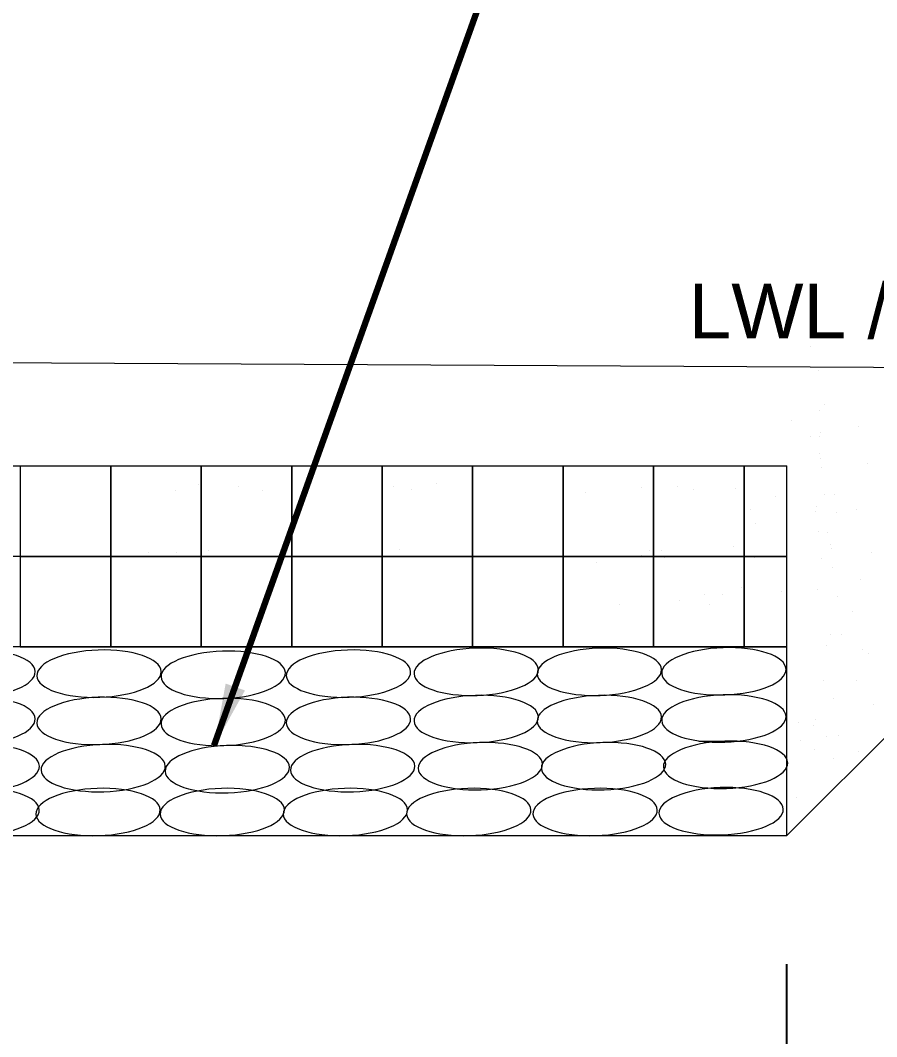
# Model space of a CAD drawing. Header units: inches. Extents: x 15 to 141071, y -30183 to 14738.
# Drawn here: x 140985.19 to 140997.57, y -18894.96 to -18880.28 of the extents above; entities that cross this region are included whole.
import ezdxf

# ---------------------------------------------------------------- set-up
doc = ezdxf.new("R2010")
doc.units = ezdxf.units.IN
doc.header["$MEASUREMENT"] = 0
doc.header["$PDMODE"] = 3
doc.layers.add('LINE', color=7, linetype='Continuous')
doc.styles.add('Arial-200', font='arial.ttf')
doc.styles.get("Standard").update_dxf_attribs({"font": 'arial.ttf'})
doc.dimstyles.get("Standard").update_dxf_attribs({"dimtxt": 0.18, "dimasz": 0.18, "dimexe": 0.18, "dimexo": 0.0625, "dimgap": 0.09, "dimtad": 0, "dimtih": 1, "dimtoh": 1, "dimdec": 4, "dimzin": 0, "dimdsep": 46, "dimtxsty": 'Standard', "dimcen": 0.09, "dimadec": 0, "dimazin": 0, "dimtfac": 1, "dimtdec": 4, "dimtofl": 0, "dimtmove": 0, "dimatfit": 3, "dimfxl": 1, "dimtolj": 1, "dimtzin": 0, "dimarcsym": 0})

# ---------------------------------------------------------------- blocks, each defined once
blk = doc.blocks.new('*D217')
at = {"layer": 'Defpoints', "color": 0, "ltscale": 0.5, "transparency": 16777216}
for p in [(140996.273, -18895.918), (140980.989, -18897.47), (140996.273, -18897.47)]:
    blk.add_point(p, dxfattribs=at)
at = {"layer": 'LINE', "color": 7, "ltscale": 0.5, "transparency": 16777216}
for p, q in [((140980.989, -18896.47), (140980.989, -18893.918)), ((140996.273, -18896.47), (140996.273, -18893.918)), ((140981.889, -18895.918), (140983.735, -18895.918)), ((140995.373, -18895.918), (140993.527, -18895.918))]:
    blk.add_line(p, q, dxfattribs=at)
for points in [[(140981.889, -18895.768), (140981.889, -18896.068), (140980.989, -18895.918)], [(140995.373, -18895.768), (140995.373, -18896.068), (140996.273, -18895.918)]]:
    blk.add_solid(points, dxfattribs=at)
at = {"layer": 'LINE', "color": 7, "lineweight": 20, "ltscale": 0.5, "transparency": 16777216, "insert": (140988.631, -18895.918), "char_height": 1.2, "attachment_point": 5}
blk.add_mtext('\\A1;63 m to 30 m', dxfattribs=at)

msp = doc.modelspace()

# ---------------------------------------------------------------- linework, layer by layer
at = {"color": 0, "linetype": 'Continuous', "lineweight": 20, "ltscale": 0.5}
for p, q in [((140979.964432, -18886.716571), (140996.272665, -18886.716571)), ((140979.964432, -18886.716571), (140996.272665, -18886.716571)), ((140996.272665, -18889.331412), (140980.395182, -18889.331409)), ((140996.272665, -18889.331412), (140980.395182, -18889.331409))]:
    msp.add_line(p, q, dxfattribs=at)
at = {"linetype": 'ByBlock', "lineweight": 20, "ltscale": 0.5}
for p, q in [((140996.272665, -18889.331409), (140996.272665, -18886.716571)), ((140996.272665, -18889.331409), (140996.272665, -18886.716571)), ((140996.272665, -18892.059219), (140996.272665, -18888.813944)), ((140996.272665, -18892.059219), (140996.272665, -18888.813944))]:
    msp.add_line(p, q, dxfattribs=at)
at = {"layer": 'LINE', "color": 7, "lineweight": 20, "ltscale": 0.5}
for p, q in [((140996.611244, -18884.991598), (140996.611244, -18884.991598)), ((140996.611244, -18884.991598), (140996.611244, -18884.991598)), ((140996.272665, -18892.059219), (141003.005802, -18885.326082)), ((140996.272665, -18892.059219), (141003.005802, -18885.326082)), ((140996.737294, -18885.341572), (140996.737294, -18885.341572)), ((140996.737294, -18885.341572), (140996.737294, -18885.341572)), ((140996.816198, -18885.825703), (140996.816198, -18885.825703)), ((140996.816198, -18885.825703), (140996.816198, -18885.825703)), ((140996.737639, -18885.913962), (140996.737639, -18885.913962)), ((140996.737639, -18885.913962), (140996.737639, -18885.913962)), ((140996.344613, -18886.061372), (140996.344613, -18886.061372)), ((140996.344613, -18886.061372), (140996.344613, -18886.061372)), ((140997.312888, -18886.148238), (140997.312888, -18886.148238)), ((140997.312888, -18886.148238), (140997.312888, -18886.148238)), ((140996.611244, -18886.299017), (140996.611244, -18886.299017)), ((140996.611244, -18886.299017), (140996.611244, -18886.299017)), ((140996.762821, -18886.229598), (140996.762821, -18886.229598)), ((140996.762821, -18886.229598), (140996.762821, -18886.229598)), ((140996.737639, -18886.299286), (140996.737639, -18886.299286)), ((140996.737639, -18886.299286), (140996.737639, -18886.299286)), ((140996.737639, -18886.544229), (140996.737639, -18886.544229)), ((140996.737639, -18886.544229), (140996.737639, -18886.544229)), ((140985.194109, -18886.716571), (140985.194108, -18887.37028)), ((140985.194109, -18886.716571), (140985.194108, -18887.37028)), ((140986.501528, -18886.716571), (140986.501528, -18887.37028)), ((140986.501528, -18887.37028), (140986.501528, -18886.716571)), ((140986.501528, -18886.716571), (140986.501528, -18887.37028)), ((140986.501528, -18887.37028), (140986.501528, -18886.716571)), ((140987.808947, -18887.37028), (140987.808947, -18886.716571)), ((140987.808947, -18886.716571), (140987.808947, -18887.37028)), ((140987.808947, -18887.37028), (140987.808947, -18886.716571)), ((140987.808947, -18886.716571), (140987.808947, -18887.37028)), ((140989.116366, -18887.37028), (140989.116366, -18886.716571)), ((140989.116366, -18886.716571), (140989.116366, -18887.37028)), ((140989.116366, -18887.37028), (140989.116366, -18886.716571)), ((140989.116366, -18886.716571), (140989.116366, -18887.37028)), ((140990.423785, -18886.716571), (140990.423785, -18887.370281)), ((140990.423785, -18887.37028), (140990.423785, -18886.716571)), ((140990.423785, -18886.716571), (140990.423785, -18887.370281)), ((140990.423785, -18887.37028), (140990.423785, -18886.716571)), ((140991.731205, -18886.716571), (140991.731205, -18887.370281)), ((140991.731205, -18887.370281), (140991.731205, -18886.716571)), ((140991.731205, -18886.716571), (140991.731205, -18887.370281)), ((140991.731205, -18887.370281), (140991.731205, -18886.716571)), ((140993.038624, -18887.370281), (140993.038624, -18886.716571)), ((140993.038624, -18886.716571), (140993.038624, -18887.370281)), ((140993.038624, -18887.370281), (140993.038624, -18886.716571)), ((140993.038624, -18886.716571), (140993.038624, -18887.370281)), ((140994.346043, -18887.370281), (140994.346043, -18886.716571)), ((140994.346043, -18886.716571), (140994.346043, -18887.370281)), ((140994.346043, -18887.370281), (140994.346043, -18886.716571)), ((140994.346043, -18886.716571), (140994.346043, -18887.370281)), ((140995.653462, -18887.370281), (140995.653462, -18886.716571)), ((140995.653462, -18886.716571), (140995.653462, -18887.37028)), ((140995.653462, -18887.370281), (140995.653462, -18886.716571)), ((140995.653462, -18886.716571), (140995.653462, -18887.37028)), ((140996.762821, -18886.614922), (140996.762821, -18886.614922)), ((140996.762821, -18886.614922), (140996.762821, -18886.614922)), ((140997.439868, -18886.681514), (140997.439868, -18886.681514)), ((140997.439868, -18886.681514), (140997.439868, -18886.681514)), ((140996.770793, -18886.743535), (140996.770793, -18886.743535)), ((140996.770793, -18886.743535), (140996.770793, -18886.743535)), ((140987.77524, -18886.991245), (140987.77524, -18886.991245)), ((140987.77524, -18886.991245), (140987.77524, -18886.991245)), ((140988.34396, -18887.008932), (140988.34396, -18887.008932)), ((140988.34396, -18887.008932), (140988.34396, -18887.008932)), ((140990.586535, -18887.015898), (140990.586535, -18887.015898)), ((140990.586535, -18887.015898), (140990.586535, -18887.015898)), ((140991.207476, -18886.973781), (140991.207476, -18886.973781)), ((140991.207476, -18886.973781), (140991.207476, -18886.973781)), ((140994.685438, -18887.009945), (140994.685438, -18887.009945)), ((140994.685438, -18887.009945), (140994.685438, -18887.009945)), ((140987.438909, -18887.072274), (140987.438909, -18887.072274)), ((140987.438909, -18887.072274), (140987.438909, -18887.072274)), ((140988.698601, -18887.067848), (140988.698601, -18887.067848)), ((140988.698601, -18887.067848), (140988.698601, -18887.067848)), ((140989.349067, -18887.111095), (140989.349067, -18887.111095)), ((140989.349067, -18887.111095), (140989.349067, -18887.111095)), ((140990.849047, -18887.05658), (140990.849047, -18887.05658)), ((140990.849047, -18887.05658), (140990.849047, -18887.05658)), ((140991.725147, -18887.0808), (140991.725147, -18887.0808)), ((140991.725147, -18887.0808), (140991.725147, -18887.0808)), ((140993.360685, -18887.106591), (140993.360685, -18887.106591)), ((140993.360685, -18887.106591), (140993.360685, -18887.106591)), ((140994.165317, -18887.036337), (140994.165317, -18887.036337)), ((140994.165317, -18887.036337), (140994.165317, -18887.036337)), ((140994.916735, -18887.064576), (140994.916735, -18887.064576)), ((140994.916735, -18887.064576), (140994.916735, -18887.064576)), ((140995.535159, -18887.038412), (140995.535159, -18887.038412)), ((140995.535159, -18887.038412), (140995.535159, -18887.038412)), ((140996.109886, -18887.158875), (140996.109886, -18887.158875)), ((140996.109886, -18887.158875), (140996.109886, -18887.158875)), ((140996.816198, -18887.133122), (140996.816198, -18887.133122)), ((140996.816198, -18887.133122), (140996.816198, -18887.133122)), ((140996.964627, -18887.126642), (140996.964627, -18887.126642)), ((140996.964627, -18887.126642), (140996.964627, -18887.126642)), ((140996.707535, -18887.302613), (140996.707535, -18887.302613)), ((140996.707535, -18887.302613), (140996.707535, -18887.302613)), ((140985.194108, -18887.37028), (140985.194108, -18888.02399)), ((140985.194108, -18887.37028), (140985.194108, -18888.02399)), ((140986.501528, -18887.37028), (140986.501528, -18888.02399)), ((140986.501528, -18888.02399), (140986.501528, -18887.37028)), ((140986.501528, -18887.37028), (140986.501528, -18888.02399)), ((140986.501528, -18888.02399), (140986.501528, -18887.37028)), ((140987.808947, -18888.02399), (140987.808947, -18887.37028)), ((140987.808947, -18887.37028), (140987.808947, -18888.02399)), ((140987.808947, -18888.02399), (140987.808947, -18887.37028)), ((140987.808947, -18887.37028), (140987.808947, -18888.02399)), ((140989.116366, -18888.02399), (140989.116366, -18887.37028)), ((140989.116366, -18887.37028), (140989.116366, -18888.02399)), ((140989.116366, -18888.02399), (140989.116366, -18887.37028)), ((140989.116366, -18887.37028), (140989.116366, -18888.02399)), ((140990.423785, -18888.02399), (140990.423785, -18887.37028)), ((140990.423785, -18888.02399), (140990.423785, -18887.37028)), ((140990.423785, -18887.370281), (140990.423785, -18888.02399)), ((140990.423785, -18887.370281), (140990.423785, -18888.02399)), ((140991.731205, -18887.370281), (140991.731205, -18888.02399)), ((140991.731205, -18888.02399), (140991.731205, -18887.370281)), ((140991.731205, -18887.370281), (140991.731205, -18888.02399)), ((140991.731205, -18888.02399), (140991.731205, -18887.370281)), ((140993.038624, -18888.02399), (140993.038624, -18887.370281)), ((140993.038624, -18887.370281), (140993.038624, -18888.02399)), ((140993.038624, -18888.02399), (140993.038624, -18887.370281)), ((140993.038624, -18887.370281), (140993.038624, -18888.02399)), ((140994.346043, -18888.02399), (140994.346043, -18887.370281)), ((140994.346043, -18887.370281), (140994.346043, -18888.02399)), ((140994.346043, -18888.02399), (140994.346043, -18887.370281)), ((140994.346043, -18887.370281), (140994.346043, -18888.02399)), ((140995.653462, -18887.37028), (140995.653462, -18888.02399)), ((140995.653462, -18887.37028), (140995.653462, -18888.02399)), ((140995.653462, -18888.02399), (140995.653462, -18887.370281)), ((140995.653462, -18888.02399), (140995.653462, -18887.370281)), ((140995.752897, -18887.34716), (140995.752897, -18887.34716)), ((140995.752897, -18887.34716), (140995.752897, -18887.34716)), ((140996.684262, -18887.380333), (140996.684262, -18887.380333)), ((140996.684262, -18887.380333), (140996.684262, -18887.380333)), ((140996.984432, -18887.394615), (140996.984432, -18887.394615)), ((140996.984432, -18887.394615), (140996.984432, -18887.394615)), ((140997.279359, -18887.347735), (140997.279359, -18887.347735)), ((140997.279359, -18887.347735), (140997.279359, -18887.347735)), ((140995.81323, -18887.545484), (140995.81323, -18887.545484)), ((140995.81323, -18887.545484), (140995.81323, -18887.545484)), ((140996.726514, -18887.660952), (140996.726514, -18887.660952)), ((140996.726514, -18887.660952), (140996.726514, -18887.660952)), ((140996.858382, -18887.674908), (140996.858382, -18887.674908)), ((140996.858382, -18887.674908), (140996.858382, -18887.674908)), ((140995.497205, -18887.888298), (140995.497205, -18887.888298)), ((140995.497205, -18887.888298), (140995.497205, -18887.888298)), ((140996.903086, -18887.846866), (140996.903086, -18887.846866)), ((140996.903086, -18887.846866), (140996.903086, -18887.846866)), ((140985.194108, -18888.02399), (140984.540399, -18888.02399)), ((140985.194108, -18888.02399), (140984.540399, -18888.02399)), ((140985.194109, -18888.02399), (140985.194108, -18888.6777)), ((140985.194108, -18888.02399), (140985.847818, -18888.02399)), ((140985.194109, -18888.02399), (140985.194108, -18888.6777)), ((140985.194108, -18888.02399), (140985.847818, -18888.02399)), ((140985.847818, -18888.02399), (140985.194109, -18888.02399)), ((140985.847818, -18888.02399), (140985.194109, -18888.02399)), ((140986.501528, -18888.02399), (140985.847818, -18888.02399)), ((140985.847818, -18888.02399), (140986.501528, -18888.02399)), ((140986.501528, -18888.02399), (140985.847818, -18888.02399)), ((140985.847818, -18888.02399), (140986.501528, -18888.02399)), ((140986.501528, -18888.02399), (140986.501528, -18888.6777)), ((140987.155237, -18888.02399), (140986.501528, -18888.02399)), ((140986.501528, -18888.6777), (140986.501528, -18888.02399)), ((140986.501528, -18888.02399), (140987.155237, -18888.02399)), ((140986.501528, -18888.02399), (140986.501528, -18888.6777)), ((140987.155237, -18888.02399), (140986.501528, -18888.02399)), ((140986.501528, -18888.6777), (140986.501528, -18888.02399)), ((140986.501528, -18888.02399), (140987.155237, -18888.02399)), ((140986.572033, -18888.029542), (140986.572033, -18888.029542)), ((140986.572033, -18888.029542), (140986.572033, -18888.029542)), ((140987.049762, -18887.962095), (140987.049762, -18887.962095)), ((140987.049762, -18887.962095), (140987.049762, -18887.962095)), ((140987.808947, -18888.02399), (140987.155237, -18888.02399)), ((140987.155237, -18888.02399), (140987.808947, -18888.02399)), ((140987.808947, -18888.02399), (140987.155237, -18888.02399)), ((140987.155237, -18888.02399), (140987.808947, -18888.02399)), ((140987.448573, -18887.97225), (140987.448573, -18887.97225)), ((140987.448573, -18887.97225), (140987.448573, -18887.97225)), ((140987.808947, -18888.6777), (140987.808947, -18888.02399)), ((140987.808947, -18888.02399), (140987.808947, -18888.6777)), ((140988.462657, -18888.02399), (140987.808947, -18888.02399)), ((140987.808947, -18888.02399), (140988.462657, -18888.02399)), ((140987.808947, -18888.6777), (140987.808947, -18888.02399)), ((140987.808947, -18888.02399), (140987.808947, -18888.6777)), ((140988.462657, -18888.02399), (140987.808947, -18888.02399)), ((140987.808947, -18888.02399), (140988.462657, -18888.02399)), ((140987.91425, -18887.937105), (140987.91425, -18887.937105)), ((140987.91425, -18887.937105), (140987.91425, -18887.937105)), ((140989.116366, -18888.02399), (140988.462657, -18888.02399)), ((140988.462657, -18888.02399), (140989.116366, -18888.02399)), ((140989.116366, -18888.02399), (140988.462657, -18888.02399)), ((140988.462657, -18888.02399), (140989.116366, -18888.02399)), ((140989.02996, -18887.988623), (140989.02996, -18887.988623)), ((140989.02996, -18887.988623), (140989.02996, -18887.988623)), ((140989.116366, -18888.6777), (140989.116366, -18888.02399)), ((140989.116366, -18888.02399), (140989.116366, -18888.6777)), ((140989.770076, -18888.02399), (140989.116366, -18888.02399)), ((140989.116366, -18888.02399), (140989.770076, -18888.02399)), ((140989.116366, -18888.6777), (140989.116366, -18888.02399)), ((140989.116366, -18888.02399), (140989.116366, -18888.6777)), ((140989.770076, -18888.02399), (140989.116366, -18888.02399)), ((140989.116366, -18888.02399), (140989.770076, -18888.02399)), ((140990.423785, -18888.02399), (140989.770076, -18888.02399)), ((140989.770076, -18888.02399), (140990.423785, -18888.02399)), ((140990.423785, -18888.02399), (140989.770076, -18888.02399)), ((140989.770076, -18888.02399), (140990.423785, -18888.02399)), ((140990.423785, -18888.02399), (140990.423785, -18888.6777)), ((140991.077495, -18888.02399), (140990.423785, -18888.02399)), ((140990.423785, -18888.6777), (140990.423785, -18888.02399)), ((140990.423785, -18888.02399), (140991.077495, -18888.02399)), ((140990.423785, -18888.02399), (140990.423785, -18888.6777)), ((140991.077495, -18888.02399), (140990.423785, -18888.02399)), ((140990.423785, -18888.6777), (140990.423785, -18888.02399)), ((140990.423785, -18888.02399), (140991.077495, -18888.02399)), ((140990.522379, -18888.037584), (140990.522379, -18888.037584)), ((140990.522379, -18888.037584), (140990.522379, -18888.037584)), ((140990.673369, -18887.931379), (140990.673369, -18887.931379)), ((140990.673369, -18887.931379), (140990.673369, -18887.931379)), ((140991.731205, -18888.02399), (140991.077495, -18888.02399)), ((140991.077495, -18888.02399), (140991.731205, -18888.02399)), ((140991.731205, -18888.02399), (140991.077495, -18888.02399)), ((140991.077495, -18888.02399), (140991.731205, -18888.02399)), ((140991.731205, -18888.02399), (140991.731205, -18888.6777)), ((140992.384914, -18888.02399), (140991.731205, -18888.02399)), ((140991.731205, -18888.6777), (140991.731205, -18888.02399)), ((140991.731205, -18888.02399), (140992.384914, -18888.02399)), ((140991.731205, -18888.02399), (140991.731205, -18888.6777)), ((140992.384914, -18888.02399), (140991.731205, -18888.02399)), ((140991.731205, -18888.6777), (140991.731205, -18888.02399)), ((140991.731205, -18888.02399), (140992.384914, -18888.02399)), ((140992.311211, -18888.03697), (140992.311211, -18888.03697)), ((140992.311211, -18888.03697), (140992.311211, -18888.03697)), ((140993.038624, -18888.02399), (140992.384914, -18888.02399)), ((140992.384914, -18888.02399), (140993.038624, -18888.02399)), ((140993.038624, -18888.02399), (140992.384914, -18888.02399)), ((140992.384914, -18888.02399), (140993.038624, -18888.02399)), ((140993.038624, -18888.6777), (140993.038624, -18888.02399)), ((140993.038624, -18888.02399), (140993.038624, -18888.6777)), ((140993.692333, -18888.02399), (140993.038624, -18888.02399)), ((140993.038624, -18888.02399), (140993.692333, -18888.02399)), ((140993.038624, -18888.6777), (140993.038624, -18888.02399)), ((140993.038624, -18888.02399), (140993.038624, -18888.6777)), ((140993.692333, -18888.02399), (140993.038624, -18888.02399)), ((140993.038624, -18888.02399), (140993.692333, -18888.02399)), ((140994.346043, -18888.02399), (140993.692333, -18888.02399)), ((140993.692333, -18888.02399), (140994.346043, -18888.02399)), ((140994.346043, -18888.02399), (140993.692333, -18888.02399)), ((140993.692333, -18888.02399), (140994.346043, -18888.02399)), ((140994.175103, -18888.006147), (140994.175103, -18888.006147)), ((140994.175103, -18888.006147), (140994.175103, -18888.006147)), ((140994.284625, -18887.934712), (140994.284625, -18887.934712)), ((140994.284625, -18887.934712), (140994.284625, -18887.934712)), ((140994.346043, -18888.6777), (140994.346043, -18888.02399)), ((140994.346043, -18888.02399), (140994.346043, -18888.6777)), ((140994.999753, -18888.02399), (140994.346043, -18888.02399)), ((140994.346043, -18888.02399), (140994.999753, -18888.02399)), ((140994.346043, -18888.6777), (140994.346043, -18888.02399)), ((140994.346043, -18888.02399), (140994.346043, -18888.6777)), ((140994.999753, -18888.02399), (140994.346043, -18888.02399)), ((140994.346043, -18888.02399), (140994.999753, -18888.02399)), ((140994.465201, -18887.941834), (140994.465201, -18887.941834)), ((140994.465201, -18887.941834), (140994.465201, -18887.941834)), ((140994.501294, -18888.044139), (140994.501294, -18888.044139)), ((140994.501294, -18888.044139), (140994.501294, -18888.044139)), ((140995.653462, -18888.02399), (140994.999753, -18888.02399)), ((140994.999753, -18888.02399), (140995.653462, -18888.02399)), ((140995.653462, -18888.02399), (140994.999753, -18888.02399)), ((140994.999753, -18888.02399), (140995.653462, -18888.02399)), ((140995.653462, -18888.6777), (140995.653462, -18888.02399)), ((140995.653462, -18888.02399), (140995.653462, -18888.6777)), ((140996.272665, -18888.02399), (140995.653462, -18888.02399)), ((140995.653462, -18888.02399), (140996.272665, -18888.02399)), ((140995.653462, -18888.6777), (140995.653462, -18888.02399)), ((140995.653462, -18888.02399), (140995.653462, -18888.6777)), ((140996.272665, -18888.02399), (140995.653462, -18888.02399)), ((140995.653462, -18888.02399), (140996.272665, -18888.02399)), ((140995.808714, -18888.044139), (140995.808714, -18888.044139)), ((140995.808714, -18888.044139), (140995.808714, -18888.044139)), ((140996.770793, -18888.050954), (140996.770793, -18888.050954)), ((140996.770793, -18888.050954), (140996.770793, -18888.050954)), ((140996.91125, -18887.91586), (140996.91125, -18887.91586)), ((140996.91125, -18887.91586), (140996.91125, -18887.91586)), ((140997.499824, -18887.962826), (140997.499824, -18887.962826)), ((140997.499824, -18887.962826), (140997.499824, -18887.962826)), ((140993.528478, -18888.114883), (140993.528478, -18888.114883)), ((140993.528478, -18888.114883), (140993.528478, -18888.114883)), ((140996.931055, -18888.183833), (140996.931055, -18888.183833)), ((140996.931055, -18888.183833), (140996.931055, -18888.183833)), ((140995.623298, -18888.470161), (140995.623298, -18888.470161)), ((140995.623298, -18888.470161), (140995.623298, -18888.470161)), ((140996.717416, -18888.501734), (140996.717416, -18888.501734)), ((140996.717416, -18888.501734), (140996.717416, -18888.501734)), ((140997.336569, -18888.356468), (140997.336569, -18888.356468)), ((140997.336569, -18888.356468), (140997.336569, -18888.356468)), ((140995.086142, -18888.576869), (140995.086142, -18888.576869)), ((140995.086142, -18888.576869), (140995.086142, -18888.576869)), ((140995.348776, -18888.571931), (140995.348776, -18888.571931)), ((140995.348776, -18888.571931), (140995.348776, -18888.571931)), ((140996.197789, -18888.534862), (140996.197789, -18888.534862)), ((140996.197789, -18888.534862), (140996.197789, -18888.534862)), ((140997.004191, -18888.608747), (140997.004191, -18888.608747)), ((140997.004191, -18888.608747), (140997.004191, -18888.608747)), ((140985.194108, -18888.6777), (140985.194108, -18889.331409)), ((140985.194108, -18888.6777), (140985.194108, -18889.331409)), ((140986.501528, -18888.6777), (140986.501528, -18889.331409)), ((140986.501528, -18889.331409), (140986.501528, -18888.6777)), ((140986.501528, -18888.6777), (140986.501528, -18889.331409)), ((140986.501528, -18889.331409), (140986.501528, -18888.6777)), ((140987.808947, -18889.331409), (140987.808947, -18888.6777)), ((140987.808947, -18888.6777), (140987.808947, -18889.331409)), ((140987.808947, -18889.331409), (140987.808947, -18888.6777)), ((140987.808947, -18888.6777), (140987.808947, -18889.331409)), ((140989.116366, -18889.331409), (140989.116366, -18888.6777)), ((140989.116366, -18888.6777), (140989.116366, -18889.331409)), ((140989.116366, -18889.331409), (140989.116366, -18888.6777)), ((140989.116366, -18888.6777), (140989.116366, -18889.331409)), ((140990.423785, -18888.6777), (140990.423785, -18889.331409)), ((140990.423785, -18889.331409), (140990.423785, -18888.6777)), ((140990.423785, -18888.6777), (140990.423785, -18889.331409)), ((140990.423785, -18889.331409), (140990.423785, -18888.6777)), ((140991.731205, -18888.6777), (140991.731205, -18889.331409)), ((140991.731205, -18889.331409), (140991.731205, -18888.6777)), ((140991.731205, -18888.6777), (140991.731205, -18889.331409)), ((140991.731205, -18889.331409), (140991.731205, -18888.6777)), ((140993.038624, -18889.331409), (140993.038624, -18888.6777)), ((140993.038624, -18888.6777), (140993.038624, -18889.331409)), ((140993.038624, -18889.331409), (140993.038624, -18888.6777)), ((140993.038624, -18888.6777), (140993.038624, -18889.331409)), ((140993.847585, -18888.721291), (140993.847585, -18888.721291)), ((140993.847585, -18888.721291), (140993.847585, -18888.721291)), ((140994.346043, -18889.331409), (140994.346043, -18888.6777)), ((140994.346043, -18888.6777), (140994.346043, -18889.331409)), ((140994.346043, -18889.331409), (140994.346043, -18888.6777)), ((140994.346043, -18888.6777), (140994.346043, -18889.331409)), ((140994.727712, -18888.659668), (140994.727712, -18888.659668)), ((140994.727712, -18888.659668), (140994.727712, -18888.659668)), ((140995.155004, -18888.721291), (140995.155004, -18888.721291)), ((140995.155004, -18888.721291), (140995.155004, -18888.721291)), ((140995.653462, -18889.331409), (140995.653462, -18888.6777)), ((140995.653462, -18888.6777), (140995.653462, -18889.331409)), ((140995.653462, -18889.331409), (140995.653462, -18888.6777)), ((140995.653462, -18888.6777), (140995.653462, -18889.331409)), ((140997.225982, -18888.814106), (140997.225982, -18888.814106)), ((140997.225982, -18888.814106), (140997.225982, -18888.814106)), ((140996.903086, -18889.154285), (140996.903086, -18889.154285)), ((140996.903086, -18889.154285), (140996.903086, -18889.154285)), ((140997.066357, -18889.147157), (140997.066357, -18889.147157)), ((140997.066357, -18889.147157), (140997.066357, -18889.147157)), ((140985.194108, -18889.331409), (140985.847818, -18889.331409)), ((140985.194108, -18889.331409), (140985.847818, -18889.331409)), ((140985.847818, -18889.331409), (140986.501528, -18889.331409)), ((140985.847818, -18889.331409), (140986.501528, -18889.331409)), ((140986.501528, -18889.331409), (140987.155237, -18889.331409)), ((140986.501528, -18889.331409), (140987.155237, -18889.331409)), ((140987.155237, -18889.331409), (140987.808947, -18889.331409)), ((140987.155237, -18889.331409), (140987.808947, -18889.331409)), ((140987.808947, -18889.331409), (140988.462657, -18889.331409)), ((140987.808947, -18889.331409), (140988.462657, -18889.331409)), ((140988.462657, -18889.331409), (140989.116366, -18889.331409)), ((140988.462657, -18889.331409), (140989.116366, -18889.331409)), ((140989.116366, -18889.331409), (140989.770076, -18889.331409)), ((140989.116366, -18889.331409), (140989.770076, -18889.331409)), ((140989.770076, -18889.331409), (140990.423785, -18889.331409)), ((140989.770076, -18889.331409), (140990.423785, -18889.331409)), ((140990.423785, -18889.331409), (140991.077495, -18889.331409)), ((140990.423785, -18889.331409), (140991.077495, -18889.331409)), ((140991.077495, -18889.331409), (140991.731205, -18889.331409)), ((140991.077495, -18889.331409), (140991.731205, -18889.331409)), ((140991.731205, -18889.331409), (140992.384914, -18889.331409)), ((140991.731205, -18889.331409), (140992.384914, -18889.331409)), ((140992.384914, -18889.331409), (140993.038624, -18889.331409)), ((140992.384914, -18889.331409), (140993.038624, -18889.331409)), ((140993.038624, -18889.331409), (140993.692333, -18889.331409)), ((140993.038624, -18889.331409), (140993.692333, -18889.331409)), ((140993.692333, -18889.331409), (140994.346043, -18889.331409)), ((140993.692333, -18889.331409), (140994.346043, -18889.331409)), ((140994.346043, -18889.331409), (140995.671984, -18889.331409)), ((140994.346043, -18889.331409), (140995.671984, -18889.331409)), ((140995.653462, -18889.331409), (140996.272665, -18889.331412)), ((140995.653462, -18889.331409), (140996.272665, -18889.331412)), ((140996.849708, -18889.313237), (140996.849708, -18889.313237)), ((140996.849708, -18889.313237), (140996.849708, -18889.313237)), ((140997.364768, -18889.371632), (140997.364768, -18889.371632)), ((140997.364768, -18889.371632), (140997.364768, -18889.371632)), ((140997.446446, -18889.429197), (140997.446446, -18889.429197)), ((140997.446446, -18889.429197), (140997.446446, -18889.429197)), ((140996.805005, -18889.818431), (140996.805005, -18889.818431)), ((140996.805005, -18889.818431), (140996.805005, -18889.818431)), ((140997.283191, -18889.822838), (140997.283191, -18889.822838)), ((140997.283191, -18889.822838), (140997.283191, -18889.822838)), ((140996.950814, -18890.075118), (140996.950814, -18890.075118)), ((140996.950814, -18890.075118), (140996.950814, -18890.075118)), ((140997.518932, -18890.159482), (140997.518932, -18890.159482)), ((140997.518932, -18890.159482), (140997.518932, -18890.159482)), ((140996.684262, -18890.380495), (140996.684262, -18890.380495)), ((140996.684262, -18890.380495), (140996.684262, -18890.380495)), ((140996.439356, -18890.427559), (140996.439356, -18890.427559)), ((140996.439356, -18890.427559), (140996.439356, -18890.427559)), ((140996.654158, -18890.461728), (140996.654158, -18890.461728)), ((140996.654158, -18890.461728), (140996.654158, -18890.461728)), ((140994.999753, -18890.696943), (140995.653462, -18890.696943)), ((140994.999753, -18890.696943), (140995.653462, -18890.696943)), ((140996.464935, -18890.682254), (140996.464935, -18890.682254)), ((140996.464935, -18890.682254), (140996.464935, -18890.682254)), ((140996.849708, -18890.620656), (140996.849708, -18890.620656)), ((140996.849708, -18890.620656), (140996.849708, -18890.620656)), ((140997.01298, -18890.613527), (140997.01298, -18890.613527)), ((140997.01298, -18890.613527), (140997.01298, -18890.613527)), ((140996.673137, -18890.820067), (140996.673137, -18890.820067)), ((140996.673137, -18890.820067), (140996.673137, -18890.820067)), ((140997.311391, -18890.838003), (140997.311391, -18890.838003)), ((140997.311391, -18890.838003), (140997.311391, -18890.838003)), ((140996.939715, -18890.938533), (140996.939715, -18890.938533)), ((140996.939715, -18890.938533), (140996.939715, -18890.938533)), ((140996.407142, -18891.505609), (140996.407142, -18891.505609)), ((140996.407142, -18891.505609), (140996.407142, -18891.505609)), ((140983.020706, -18892.059219), (140996.272665, -18892.059219)), ((140983.020706, -18892.059219), (140996.272665, -18892.059219))]:
    msp.add_line(p, q, dxfattribs=at)
msp.add_lwpolyline([(141003.005802, -18885.326082), (140962.788611, -18885.113206)], dxfattribs=at)
msp.add_lwpolyline([(141003.005802, -18885.326082), (140962.788611, -18885.113206)], dxfattribs=at)
at = {"layer": 'LINE', "color": 7, "lineweight": 20, "ltscale": 0.5, "extrusion": (0, 0, -1)}
for centre in [(140984.510872, -18889.719805), (140984.510872, -18889.719805), (140986.331035, -18889.719805), (140986.331035, -18889.719805), (140988.126018, -18889.735265), (140988.126018, -18889.735265), (140989.936475, -18889.719805), (140989.936475, -18889.719805), (140991.783145, -18889.69192), (140991.783145, -18889.69192), (140993.562658, -18889.69192), (140993.562658, -18889.69192), (140995.362696, -18889.684807), (140995.362696, -18889.684807), (140984.510872, -18890.402189), (140984.510872, -18890.402189), (140986.331035, -18890.402189), (140986.331035, -18890.402189), (140988.126018, -18890.417649), (140988.126018, -18890.417649), (140989.936475, -18890.402189), (140989.936475, -18890.402189), (140991.783145, -18890.374304), (140991.783145, -18890.374304), (140993.562658, -18890.374304), (140993.562658, -18890.374304), (140995.362696, -18890.367191), (140995.362696, -18890.367191), (140991.843483, -18891.056498), (140991.843483, -18891.056498), (140993.622997, -18891.056498), (140993.622997, -18891.056498), (140995.387031, -18891.036394), (140995.387031, -18891.036394), (140984.57121, -18891.084384), (140984.57121, -18891.084384), (140986.391373, -18891.084384), (140986.391373, -18891.084384), (140988.186356, -18891.099843), (140988.186356, -18891.099843), (140989.996813, -18891.084384), (140989.996813, -18891.084384), (140984.569319, -18891.718027), (140984.569319, -18891.718027), (140986.317879, -18891.718027), (140986.317879, -18891.718027), (140988.112862, -18891.718027), (140988.112862, -18891.718027), (140989.892375, -18891.718027), (140989.892375, -18891.718027), (140991.675938, -18891.718027), (140991.675938, -18891.718027), (140993.501869, -18891.718027), (140993.501869, -18891.718027), (140995.322638, -18891.706857), (140995.322638, -18891.706857)]:
    msp.add_ellipse(centre, major_axis=(-0.898346, -0.030541), ratio=0.379800122, dxfattribs=at)

# ---------------------------------------------------------------- texts
at = {"layer": 'LINE', "color": 7, "lineweight": 20, "ltscale": 0.5, "style": 'Arial-200'}
msp.add_text('LWL / EGL.', height=0.7923753, dxfattribs=at).set_placement((140994.853726, -18884.875874))
msp.add_text('LWL / EGL.', height=0.7923753, dxfattribs=at).set_placement((140994.853726, -18884.875874))

# ---------------------------------------------------------------- dimensions: what is measured, and where the dimension line sits
at = {"layer": 'LINE', "color": 7, "lineweight": 20, "ltscale": 0.5}
dim = msp.add_linear_dim(base=(140996.272665, -18895.918014), p1=(140980.989182, -18897.470259), p2=(140996.272665, -18897.470259), text='63 m to 30 m', dimstyle='Standard', override={"dimtxt": 1.2, "dimasz": 0.9, "dimexe": 2, "dimexo": 1, "dimclrd": 7, "dimclre": 7, "dimclrt": 7, "dimfxl": 100, "dimfxlon": 1, "dimlwd": 65535, "dimlwe": 65535}, dxfattribs=at)
dim.commit()
dim.dimension.update_dxf_attribs({"geometry": '*D217', "text_midpoint": (140988.630923, -18895.918014), "dimtype": 160})

# ---------------------------------------------------------------- leaders
msp.add_leader([(140987.998064, -18890.759447), (140994.565314, -18872.398334), (140997.569536, -18872.484091)], dimstyle='Standard', override={"dimtxt": 1.2, "dimasz": 0.9, "dimclrd": 7, "dimclre": 7, "dimclrt": 7, "dimlwd": 65535, "dimlwe": 65535}, dxfattribs=at)
msp.add_leader([(140987.998064, -18890.759447), (140994.565314, -18872.398334), (140997.569536, -18872.484091)], dimstyle='Standard', override={"dimtxt": 1.2, "dimasz": 0.9, "dimclrd": 7, "dimclre": 7, "dimclrt": 7, "dimlwd": 65535, "dimlwe": 65535}, dxfattribs=at)

doc.saveas('drawing.dxf')
